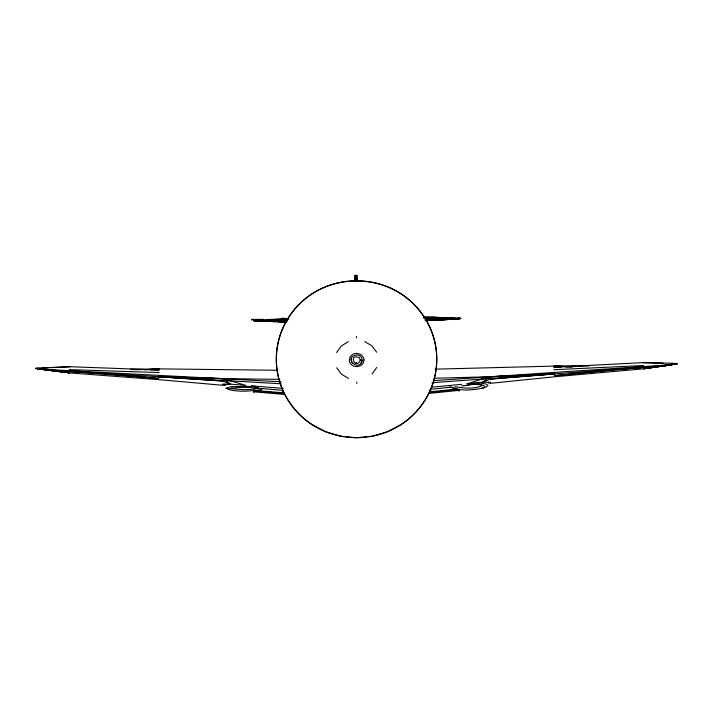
<?xml version="1.0" encoding="UTF-8"?>
<svg xmlns="http://www.w3.org/2000/svg" width="713" height="713" viewBox="0 0 713 713"><rect width="100%" height="100%" fill="white"/><g stroke="black" fill="none" stroke-linecap="round" stroke-linejoin="round"><path stroke-width="1.07" d="M41.265 369.004L69.33 372.739L35.65 368.514L69.33 372.739L45.275 369.895L40.463 368.683L50.088 369.664L280.869 381.794M45.275 369.895L45.275 369.093L47.682 370.056L66.924 371.375L281.234 383.799M53.297 370.466L47.682 370.056C54.607 368.915 44.919 371.036 48.484 369.494M159.159 377.213L159.168 375.288L158.357 378.416L69.33 371.455M253.792 392.676L253.792 389.904M288.863 318.515L253.899 320.244L253.899 320.805L257.91 320.333L258.712 320.814M257.91 320.333L257.91 320.814L275.94 321.732L253.899 320.645L257.91 320.333L257.108 320.814M277.642 322.044L286.483 322.133L262.723 320.823L277.562 319.397L288.613 319.174M283.15 390.394L283.141 393.523L254.594 390.991M356.348 362.837L356.348 363.318M454.431 318.791L459.243 318.319L459.243 318.8L454.431 318.791L454.431 318.31L434.859 317.16L423.816 317.08M459.136 391.232L459.136 389.387M553.805 374.37L553.814 372.444L662.912 365.314L672.537 364.129L667.725 365.404L664.516 365.163L665.318 365.724L646.86 367.142M433.397 380.662L553.814 372.444L554.607 373.808L554.607 375.653L662.912 365.555L665.318 365.805L667.725 364.682L667.725 365.404M662.912 365.555L665.318 365.724M659.703 366.117L665.318 365.805L643.652 368.657L677.35 363.737M356.955 281.697L356.999 275.405L356.455 281.047M354.807 279.086L354.905 275.084L354.922 278.453M362.24 359.958C359.628 373.238 342.445 357.445 356.652 354.976A5.365 5.365 0 0 1 361.803 358.113L361.83 361.963L360.635 363.648M351.126 360.101L351.536 358.176M222.527 380.359L223.329 378.594L279.808 379.369M355.644 278.694L356.197 277.812L356.874 278.694L356.883 280.86M372.052 374.013L376.714 367.445M336.625 352.543L341.295 346.046L348.274 341.67M554.607 373.808L489.635 376.758L482.407 382.284L467.167 383.781L489.635 376.758L553.805 373.888L643.652 367.373M232.135 387.587L231.333 388.148L232.135 388.71C240.851 389.69 250.103 390.412 258.605 387.952L254.603 386.981M224.123 385.332L229.577 383.879M667.725 364.682L666.12 365.564L671.735 364.771L643.652 368.657L660.773 366.179M440.358 318.328L455.233 318.15L457.639 318.8L459.243 318.319M553.805 373.888L490.437 379.084L482.407 382.284L490.428 382.213L490.428 383.336L554.607 376.776L643.652 368.817L666.12 365.404L662.912 365.867M475.188 383.077L467.969 385.385L461.543 385.858M431.944 382.747L481.614 379.075L489.635 376.758L490.437 378.443L549.794 374.209M482.398 387.979L486.409 386.865L488.013 385.501L486.418 384.138L477.247 382.56M48.484 370.056L50.088 369.664M457.639 318.8L459.243 318.479L456.837 318.399M260.61 389.12L262.616 388.763M476.792 384.12L468.771 384.833M643.652 368.657L677.35 363.978M670.131 364.851L675.746 364.218M490.437 379.084L553.805 374.049L554.607 375.653L643.661 366.491M450.776 387.204L430.26 389.343L430.251 392.471L458.334 389.548M434.859 319.807L424.939 320.03L452.024 318.23M425.634 320.681L442.283 319.781M444.493 319.558L448.914 319.112M457.256 389.013L430.251 391.749L430.206 389.717M429.369 393.353L459.136 390.35M251.493 319.923L253.899 319.843M460.848 318.158L454.698 318.533M481.614 379.075L490.437 378.443M366.963 436.757L356.536 437.755L346.108 436.757M369.049 436.561L372.177 436.258L387.257 431.775L401.134 424.467A79.357 79.357 0 0 0 423.192 402.854A76.942 76.942 0 0 0 435.224 374.477M431.41 387.212L461.552 384.334M488.218 383.041L490.428 382.854M616.38 369.334L646.058 367.213M435.661 320.449L459.243 318.72L439.948 318.105M459.243 318.72L435.581 320.208L459.243 318.8M144.017 369.69L159.177 368.871L277.874 370.279M675.746 363.336L642.859 362.641L553.823 367.231L561.541 366.99M424.788 318.372L434.859 317.882L460.045 318.239L454.698 318.782M145.096 369.682L159.177 369.031L130.497 369.281M553.814 369.717L643.661 365.528M286.483 321.349L262.723 320.823L287.642 320.841L274.541 321.055M42.067 367.961L48.546 367.676M51.791 367.534L70.141 366.723L159.177 369.994L150.354 369.851M70.141 366.723L35.65 368.273L40.302 368.264M565.953 366.856L575.881 366.544M466.703 384.013L480.001 384.681L484.002 385.653L484.804 386.776L484.002 387.899C473.414 389.966 461.079 391.704 451.115 386.963M435.108 369.156L553.823 366.108L572.227 366.821L553.823 366.188L575.747 366.33M434.404 378.264L489.635 376.758M253.899 320.725L263.48 320.485M426.035 318.025L434.859 317.882L423.816 317.882M454.431 318.551L459.243 318.479M672.698 363.71L676.548 363.657M263.525 319.379L251.493 319.442M589.116 365.974L553.823 366.429L575.747 366.411M354.914 276.929L356.028 276.929L356.001 275.084L355.983 278.453M423.825 318.025L444.003 318.132M281.412 318.283L284.861 318.292M454.431 318.631L460.848 318.64M264.327 320.984L272.473 321.028M261.921 319.959L252.295 319.442L261.921 319.87M130.497 369.53L140.425 369.69M253.899 320.645L265.913 320.877M282.134 321.091L286.466 321.18M231.351 380.849L223.329 378.594L158.357 376.651M440.081 318.158L446.703 318.346M642.859 362.641L663.375 363.256M159.159 376.731L223.329 378.594L245.78 385.368L230.54 384.138L222.518 384.129L222.518 385.252L158.357 379.619L69.33 372.899L46.88 369.976L45.275 369.093M69.339 369.61L159.168 372.56M223.329 378.594L230.54 384.138L222.527 381L159.159 376.892L158.357 378.416L69.339 370.573M255.406 386.303L231.342 386.624L225.718 388.22L229.328 389.307M163.17 376.972L222.527 381M222.518 384.77L224.72 384.922M251.395 385.858L283.239 388.389M50.088 369.904L66.924 371.375M254.594 390.35L283.141 392.801L283.097 390.769M253.792 391.793L284.024 394.405M262.286 388.549L282.054 390.296M344.022 436.561L340.903 436.258L325.823 431.775L311.946 424.467A79.357 79.357 0 0 1 282.419 389.253A76.942 76.942 0 0 1 282.428 329.219A79.357 79.357 0 0 1 311.946 293.988C338.47 276.626 374.61 276.626 401.134 293.988A79.357 79.357 0 0 1 423.192 315.601A76.942 76.942 0 0 1 435.438 373.398M253.899 320.244L254.701 320.324M37.254 368.764L42.869 369.325M454.324 388.175L456.463 388.416M69.33 372.658L41.265 369.245L69.33 372.739M355.618 275.485L356.152 281.047M477.594 383.879L479.733 384.36M455.126 386.651C463.985 388.255 474.038 389.423 482.398 385.492L480.803 384.61M449.511 387.043L453.361 387.952M662.912 365.314L664.516 365.724M355.974 275.566L355.662 281.688M348.541 378.469L341.491 374.2L336.688 367.783M364.798 341.563L371.856 345.832L376.651 352.204M351.562 362.026L352.775 363.63M355.849 278.614L355.279 277.812L354.611 278.694L354.637 280.86M355.849 278.694L355.279 277.812L355.297 281.091M356.491 336.509L356.509 337.855M356.197 277.812L356.233 281.091M356.25 362.676L356.259 363.318M356.803 382.088L356.812 383.451M436.748 359.147A76.942 76.942 0 0 0 430.652 329.041A79.357 79.357 0 0 0 401.134 293.827C374.61 276.457 338.47 276.466 311.946 293.827A79.357 79.357 0 0 0 289.888 315.44A76.942 76.942 0 0 0 276.332 359.147M436.748 359.307A76.942 76.942 0 0 1 423.192 403.014A79.357 79.357 0 0 1 401.134 424.627C374.61 441.998 338.47 441.989 311.946 424.636A79.357 79.357 0 0 1 289.888 403.014A76.942 76.942 0 0 1 276.332 359.307M363.995 359.958C363.978 367.302 352.855 369.102 349.94 362.667A6.274 6.274 0 0 1 351.482 355.368C355.591 351.251 363.799 353.969 363.995 359.958M360.323 360.038C355.787 370.974 347.748 353.006 359.236 357.632L360.323 360.038M261.011 389.155L260.209 389.877C249.675 391.018 238.392 392.337 228.124 389.351C238.392 386.303 249.639 387.417 260.209 388.433L261.011 389.155M435.5 317.401L424.378 317.356L435.5 317.401"/></g></svg>
